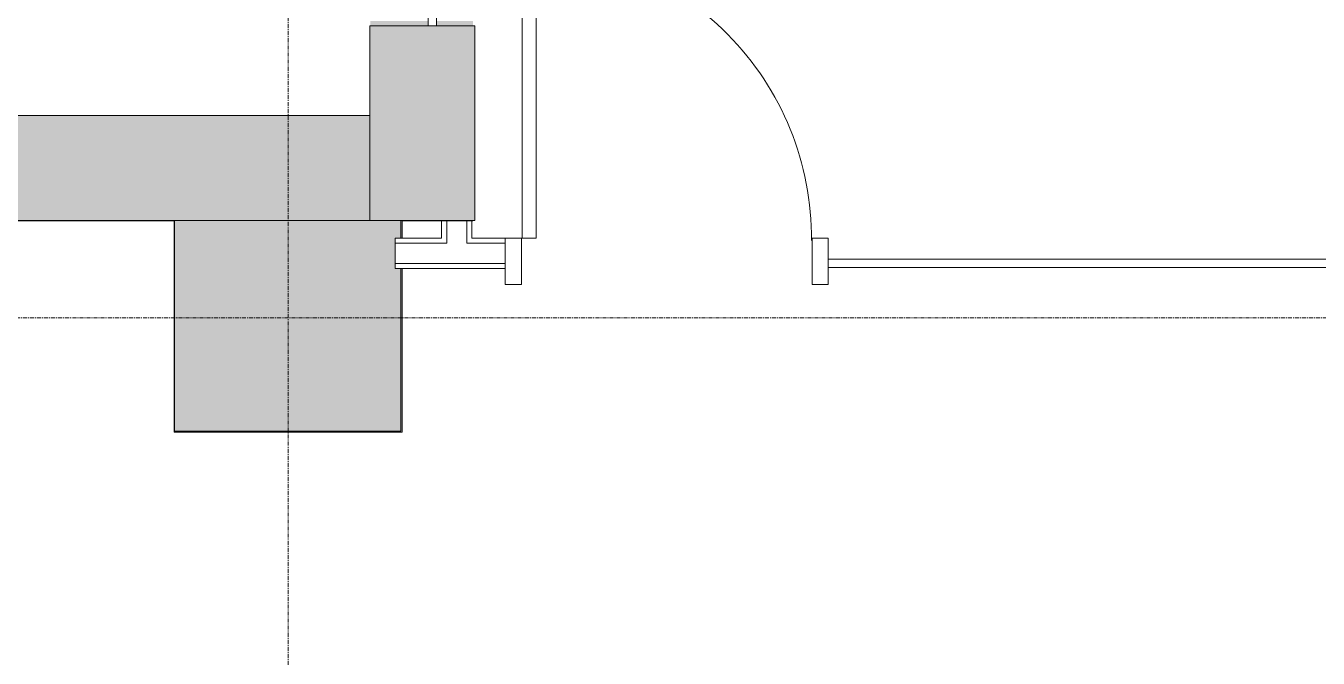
# Model space of a CAD drawing. Header units: inches. Extents: x 29752 to 31446, y 4278 to 5722.
# Drawn here: x 30523.9 to 30683.9, y 5391.6 to 5469.8 of the extents above; entities that cross this region are included whole.
import ezdxf

# ---------------------------------------------------------------- set-up
doc = ezdxf.new("R2010")
doc.units = ezdxf.units.IN
doc.header["$MEASUREMENT"] = 0
doc.linetypes.add('Grid Line 1_2_', pattern=[0.875, 0.5, -0.125, 0.125, -0.125])
for name, color, linetype, lineweight in [('1900 Duke Street_2nd Flr_LINKED_dwg', 8, 'Continuous', 9), ('A-DOOR', 31, 'Continuous', 13), ('A-DOOR-FRAM', 31, 'Continuous', 20), ('A-GLAZ-CURT', 52, 'Continuous', 9), ('A-WALL', 113, 'Continuous', 13), ('A-WALL-PATT', 111, 'Continuous', 13), ('AE-WALLS-PATT', 7, 'Continuous', 9), ('AE-WALLS-TENANT', 7, 'Continuous', 9), ('I-WALL', 2, 'Continuous', 13), ('S-GRID', 1, 'Continuous', 9)]:
    doc.layers.add(name, color=color, linetype=linetype, lineweight=lineweight)

# ---------------------------------------------------------------- blocks, each defined once
blk = doc.blocks.new('1900 Duke Street_2nd Flr_LINKED_dwg-5565117-FIRST FLOOR POWER _ SIGNAL')
at = {"layer": 'AE-WALLS-PATT'}
h = blk.add_hatch(color=256, dxfattribs=at)
h.paths.add_polyline_path([(1471.94, 1040.75), (1471.94, 1061), (1471.75, 1061), (1471.75, 1040.87), (1443.75, 1040.87), (1443.75, 1066.92), (1443.69, 1066.87), (1443.69, 1040.75), (1471.75, 1040.75)], flags=0)
h.paths.add_polyline_path([(1471.94, 1064.75), (1471.94, 1066.87), (1471.75, 1066.87), (1471.75, 1064.75)], flags=0)
h.paths.add_polyline_path([(1480.69, 1091), (1480.69, 1091.62), (1476.16, 1091.62), (1476.16, 1091), (1480.03, 1091)], flags=0)
h.paths.add_polyline_path([(1468, 1091), (1475.16, 1091), (1475.16, 1091.62), (1468, 1091.62)], flags=0)
at = {"layer": 'AE-WALLS-TENANT'}
blk.add_line((1480.69, 1066.87), (1480.56, 1066.87), dxfattribs=at)
at = {"layer": 'AE-WALLS-TENANT', "flags": 128}
for points in [[(1471.94, 1061), (1471.94, 1040.75), (1443.69, 1040.75), (1443.69, 1066.87), (1412, 1066.87)], [(1476.81, 1066.87), (1471.94, 1066.87), (1471.94, 1064.75)]]:
    blk.add_lwpolyline(points, dxfattribs=at)
blk = doc.blocks.new('Single Flush - OTJ_SOLIDFLUSH_ALUM-5854609-FIRST FLOOR POWER _ SIGNAL')
at = {"layer": 'A-DOOR', "lineweight": 20}
for p, q in [((16.15625, -1.875), (17.90625, -1.875)), ((16.15625, -37.6875), (16.15625, -1.875)), ((17.90625, -1.875), (17.90625, -37.6875)), ((17.90625, -37.6875), (16.15625, -37.6875))]:
    blk.add_line(p, q, dxfattribs=at)
at = {"layer": 'A-DOOR', "lineweight": 9}
blk.add_arc((17.90625, -1.875), 35.8125, 179.5, 270, dxfattribs=at)
at = {"layer": 'A-DOOR-FRAM'}
for p, q in [((-20, 3.875), (-20, -1.875)), ((-20, 3.875), (-18, 3.875)), ((-18, 3.875), (-18, -1.875)), ((18.000004, 3.875), (18.000004, -1.875)), ((18.000004, 3.875), (20.000004, 3.875)), ((20.000004, 3.875), (20.000004, -1.875)), ((-20, -1.875), (-18, -1.875)), ((18.000004, -1.875), (20.000004, -1.875))]:
    blk.add_line(p, q, dxfattribs=at)
blk = doc.blocks.new('System Panel - Glazed-6073226-FIRST FLOOR POWER _ SIGNAL')
at = {"layer": 'A-GLAZ-CURT', "lineweight": 13}
for p, q in [((45.5625, -0.75), (-45.5625, -0.75)), ((-45.5625, -0.75), (-45.5625, -1.75)), ((45.5625, -1.75), (45.5625, -0.75)), ((-45.5625, -1.75), (45.5625, -1.75))]:
    blk.add_line(p, q, dxfattribs=at)
blk = doc.blocks.new('System Panel - Glazed-6073935-FIRST FLOOR POWER _ SIGNAL')
at = {"layer": 'A-GLAZ-CURT', "lineweight": 13}
for p, q in [((52.5, 1.75), (-52.5, 1.75)), ((-52.5, 1.75), (-52.5, 0.75)), ((52.5, 0.75), (52.5, 1.75)), ((-52.5, 0.75), (52.5, 0.75))]:
    blk.add_line(p, q, dxfattribs=at)

msp = doc.modelspace()

# ---------------------------------------------------------------- hatches: boundary and pattern name
at = {"layer": 'A-WALL'}
msp.add_hatch(color=250, dxfattribs=at).paths.add_polyline_path([(30542.3, 5419.69), (30570.3, 5419.69), (30570.3, 5439.81), (30569.61, 5439.81), (30569.61, 5443.56), (30570.3, 5443.56), (30570.3, 5445.73), (30542.3, 5445.69), (30542.3, 5445.63)], flags=0)
at = {"layer": 'A-WALL-PATT', "lineweight": 9}
h = msp.add_hatch(color=7, dxfattribs=at)
h.paths.add_polyline_path([(30579.46, 5445.73), (30579.46, 5469.81), (30566.46, 5469.81), (30566.46, 5445.73), (30579.24, 5445.73)], flags=0)
h.paths.add_polyline_path([(30579.24, 5574.81), (30579.46, 5574.81), (30579.46, 5610.44), (30566.46, 5610.44), (30566.49, 5574.81), (30579.22, 5574.81)], flags=0)
h = msp.add_hatch(color=7, dxfattribs=at)
h.paths.add_polyline_path([(30432.48, 5445.73), (30454.02, 5445.73), (30454.02, 5458.73), (30424.42, 5458.73), (30424.42, 5445.73), (30426.55, 5445.73)], flags=0)
h.paths.add_polyline_path([(30211.05, 5445.73), (30242.92, 5445.73), (30242.9, 5458.73), (30210.8, 5458.73), (30210.8, 5445.73)], flags=0)
h.paths.add_polyline_path([(30298.47, 5445.73), (30328.42, 5445.73), (30328.42, 5458.73), (30298.47, 5458.73), (30298.47, 5452.87)], flags=0)
h.paths.add_polyline_path([(30566.46, 5445.73), (30566.46, 5458.73), (30510.45, 5458.73), (30510.45, 5445.73), (30549.71, 5445.73)], flags=0)
h = msp.add_hatch(dxfattribs=at)
h.set_pattern_fill('FP_1', color=256, style=0, pattern_type=2)
h.set_pattern_definition([(0, (0, 0), (30.72, 7.68), [1.267, -21.773, 1.267, -21.773, -122.88]), (0, (0, 0), (30.72, 7.68), [-46.08, 1.267, -44.813, 1.267, -21.773, -53.76]), (0, (0, 0), (30.72, 7.68), [-115.2, 1.267, -14.093, 1.267, -37.133]), (120, (11.52, 3.84), (-22.0110751, 22.7643004), [1.267, -21.773, 1.267, -21.773, -122.88]), (120, (11.52, 3.84), (-22.0110751, 22.7643004), [-46.08, 1.267, -44.813, 1.267, -21.773, -53.76]), (120, (11.52, 3.84), (-22.0110751, 22.7643004), [-115.2, 1.267, -14.093, 1.267, -37.133]), (240, (15.36, 19.2), (-8.7089249, -30.4443004), [1.267, -21.773, 1.267, -21.773, -122.88]), (240, (15.36, 19.2), (-8.7089249, -30.4443004), [-46.08, 1.267, -44.813, 1.267, -21.773, -53.76]), (240, (15.36, 19.2), (-8.7089249, -30.4443004), [-115.2, 1.267, -14.093, 1.267, -37.133])])
h.paths.add_polyline_path([(30896.07, 5442.94), (30896.76, 5442.94), (30896.76, 5443.56), (30888.24, 5443.56), (30888.24, 5442.94), (30890.93, 5442.94)], flags=0)
h.paths.add_polyline_path([(30848.24, 5442.94), (30848.24, 5443.56), (30841.74, 5443.56), (30841.74, 5442.94), (30845.49, 5442.94)], flags=0)
h.paths.add_polyline_path([(30578.49, 5442.94), (30583.24, 5442.94), (30583.24, 5443.56), (30578.49, 5443.56)], flags=0)
h.paths.add_polyline_path([(30570.49, 5442.94), (30575.99, 5442.94), (30575.99, 5443.56), (30569.61, 5443.56), (30569.61, 5442.94), (30570.3, 5442.94)], flags=0)
h.paths.add_polyline_path([(30714.99, 5442.94), (30714.99, 5443.56), (30714.36, 5443.56), (30714.36, 5442.94)], flags=0)
h.paths.add_polyline_path([(30717.49, 5442.94), (30720.99, 5442.94), (30720.99, 5443.56), (30717.49, 5443.56)], flags=0)

# ---------------------------------------------------------------- linework, layer by layer
at = {"layer": 'A-WALL', "color": 8, "lineweight": 20}
for p, q in [((30579.46, 5469.81), (30566.46, 5469.81)), ((30566.46, 5469.81), (30566.46, 5445.73)), ((30579.46, 5445.73), (30579.46, 5469.81)), ((30566.46, 5458.73), (30510.45, 5458.73)), ((30510.45, 5445.73), (30542.3, 5445.73)), ((30542.3, 5445.73), (30542.3, 5419.69)), ((30570.3, 5445.73), (30579.46, 5445.73)), ((30570.3, 5443.56), (30570.3, 5445.73)), ((30570.3, 5419.69), (30570.3, 5439.81)), ((30542.3, 5419.69), (30570.3, 5419.69))]:
    msp.add_line(p, q, dxfattribs=at)
at = {"layer": 'A-WALL', "lineweight": 9}
for p, q in [((30566.46, 5445.73), (30542.3, 5445.73)), ((30570.3, 5445.73), (30566.46, 5445.73)), ((30569.61, 5442.94), (30569.61, 5443.56)), ((30569.61, 5443.56), (30570.3, 5443.56)), ((30569.61, 5440.44), (30569.61, 5442.94)), ((30569.61, 5439.81), (30569.61, 5440.44)), ((30570.3, 5439.81), (30569.61, 5439.81))]:
    msp.add_line(p, q, dxfattribs=at)
at = {"layer": 'A-WALL'}
for p, q in [((30575.99, 5442.94), (30575.99, 5445.69)), ((30578.49, 5442.94), (30578.49, 5445.69)), ((30575.99, 5442.94), (30569.61, 5442.94)), ((30583.24, 5442.94), (30578.49, 5442.94)), ((30583.24, 5440.44), (30569.61, 5440.44))]:
    msp.add_line(p, q, dxfattribs=at)
at = {"layer": 'I-WALL'}
for p, q in [((30575.36, 5445.69), (30575.36, 5443.56)), ((30579.11, 5445.69), (30575.36, 5445.69)), ((30579.11, 5443.56), (30579.11, 5445.69)), ((30575.36, 5443.56), (30570.3, 5443.56)), ((30583.24, 5443.56), (30579.11, 5443.56)), ((30583.24, 5439.81), (30583.24, 5443.56)), ((30570.3, 5439.81), (30583.24, 5439.81))]:
    msp.add_line(p, q, dxfattribs=at)
at = {"layer": 'I-WALL', "lineweight": 9}
for p, q in [((30570.3, 5443.56), (30569.61, 5443.56)), ((30569.61, 5443.56), (30569.61, 5439.81)), ((30569.61, 5439.81), (30570.3, 5439.81))]:
    msp.add_line(p, q, dxfattribs=at)
at = {"layer": 'S-GRID', "linetype": 'Grid Line 1_2_'}
for p, q in [((30556.36, 4277.77), (30556.36, 5698.13)), ((31446.27, 5433.71), (29775.66, 5433.71))]:
    msp.add_line(p, q, dxfattribs=at)

# ---------------------------------------------------------------- block references
at = {"layer": '1900 Duke Street_2nd Flr_LINKED_dwg', "color": 7}
msp.add_blockref('1900 Duke Street_2nd Flr_LINKED_dwg-5565117-FIRST FLOOR POWER _ SIGNAL', (29098.55, 4378.81), dxfattribs=at)
at = {"layer": 'A-DOOR', "rotation": 180}
msp.add_blockref('Single Flush - OTJ_SOLIDFLUSH_ALUM-5854609-FIRST FLOOR POWER _ SIGNAL', (30603.24, 5441.69), dxfattribs=at)
at = {"layer": 'A-GLAZ-CURT', "rotation": 270}
msp.add_blockref('System Panel - Glazed-6073935-FIRST FLOOR POWER _ SIGNAL', (30572.96, 5522.31), dxfattribs=at)
at = {"layer": 'A-GLAZ-CURT'}
msp.add_blockref('System Panel - Glazed-6073226-FIRST FLOOR POWER _ SIGNAL', (30668.8, 5441.69), dxfattribs=at)

doc.saveas('drawing.dxf')
